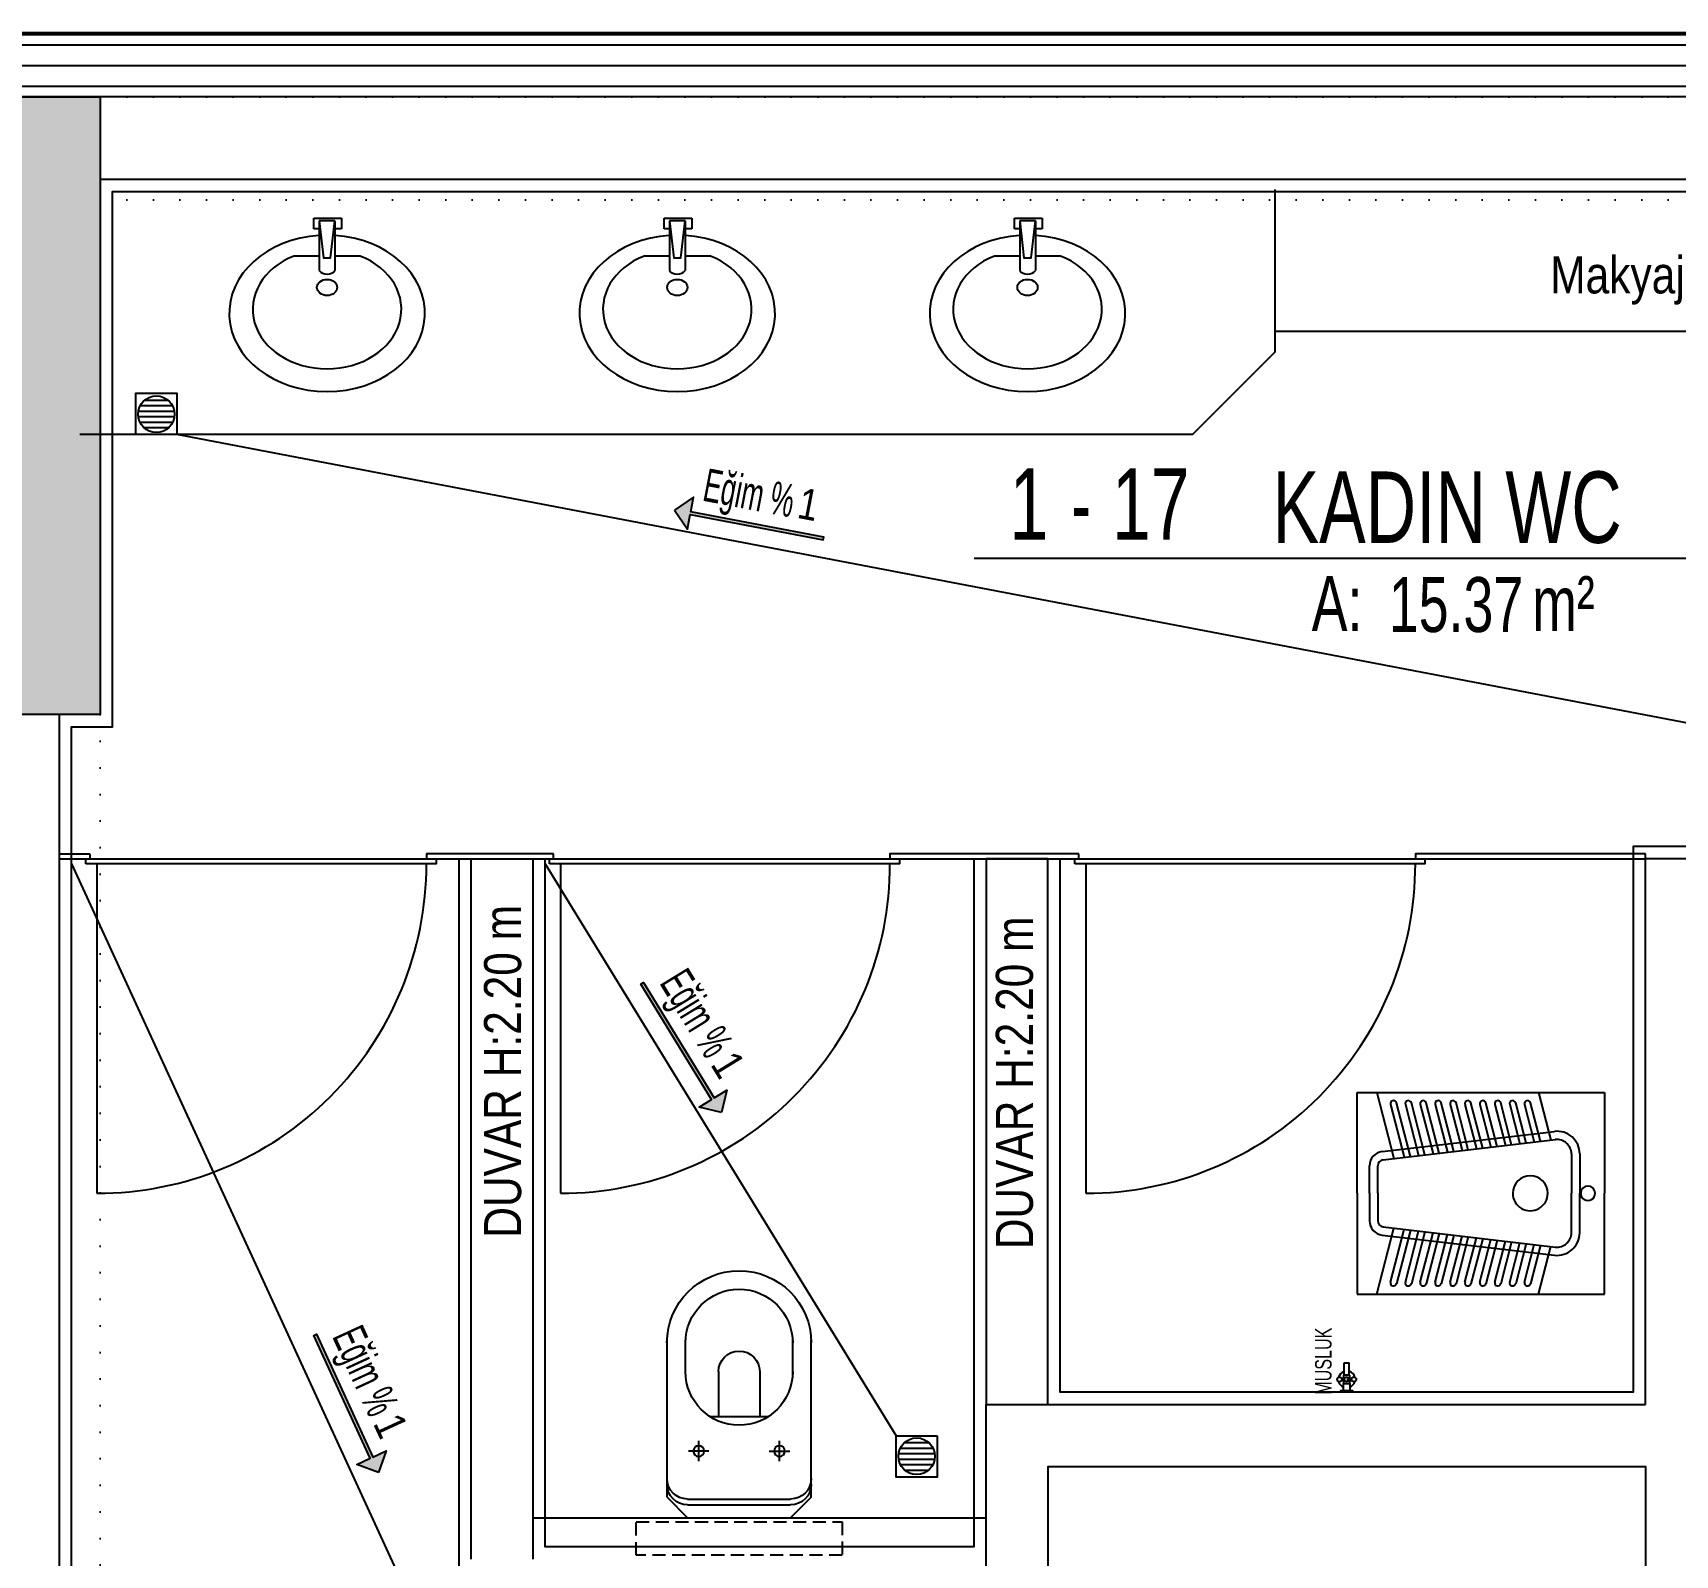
# Model space of a CAD drawing. Header units: inches. Extents: x 21 to 32698, y 13 to 3712.
# Drawn here: x 11295.4 to 11693.9, y 2228 to 2597.6 of the extents above; entities that cross this region are included whole.
import ezdxf
from ezdxf.enums import TextEntityAlignment as Align

# ---------------------------------------------------------------- set-up
doc = ezdxf.new("R2010")
doc.units = ezdxf.units.IN
doc.header["$MEASUREMENT"] = 0
doc.set_wipeout_variables(frame=1)
doc.linetypes.add('DOT', pattern=[6.35, 0, -6.35])
doc.linetypes.add('IMPORT-HIDDEN2', pattern=[47.625, 31.75, -15.875])
for name, color, linetype, lineweight in [('Z_MİM_-KM-AREA-IDEN', 8, 'Continuous', 25), ('Z_MİM_-KM-BEAM-RAY', 8, 'DOT', 25), ('Z_MİM_-KM-CERAMIC-09', 8, 'Continuous', 25), ('Z_MİM_-KM-DOOR-FRAM', 8, 'Continuous', 25), ('Z_MİM_-KM-DRAINER', 8, 'Continuous', 25), ('Z_MİM_-KM-Gor-25', 8, 'Continuous', 25), ('Z_MİM_-KM-IZO-THERMAL', 8, 'Continuous', 25), ('Z_MİM_-KM-IZO-THERMAL-ROCKWOOL', 8, 'BATTING', 25), ('Z_MİM_-KM-PAINT', 8, 'Continuous', 25), ('Z_MİM_-KM-PATTERN-00', 8, 'Continuous', 25), ('Z_MİM_-KM-PATTERN-STRC', 8, 'Continuous', 25), ('Z_MİM_-KM-RAY-1', 8, 'IMPORT-HIDDEN2', 25), ('Z_MİM_-KM-SHAFT', 8, 'Continuous', 25), ('Z_MİM_-KM-Silik tarama', 8, 'Continuous', 25), ('Z_MİM_-KM-STRC-CONCRETE', 8, 'Continuous', 25), ('Z_MİM_-KM-TEXT', 8, 'Continuous', 25), ('Z_MİM_-KM-TEXT-DETL', 8, 'Continuous', 25), ('Z_MİM_-KM-VITRF', 8, 'Continuous', 25), ('Z_MİM_-KM-WALL', 8, 'Continuous', 25), ('Z_MİM_-KM-WALL-FNSH', 8, 'Continuous', 25), ('Z_MİM_-KM-WALL-PL', 8, 'Continuous', 25), ('Z_MİM_-KM-WALL-PLASTER', 8, 'Continuous', 25), ('Z_MİM_00', 8, 'Continuous', 25)]:
    doc.layers.add(name, color=color, linetype=linetype, lineweight=lineweight)
doc.styles.add('-KM-OLCU', font='ARIALN.TTF')
doc.styles.add('Arial Narrow', font='ARIALN.TTF', dxfattribs={"height": 8})
doc.styles.add('Arial_4', font='arial.ttf', dxfattribs={"height": 10})
doc.styles.add('MAH', font='arial.ttf', dxfattribs={"width": 0.8, "height": 17.5})
doc.styles.add('TEXT 3 arial', font='arial.ttf', dxfattribs={"width": 0.8})
doc.linetypes.add('BATTING', pattern='A,0.00254,-2.54,[134,ltypeshp.shx,S=2.54,R=0,X=-2.54,Y=0],-5.08,[134,ltypeshp.shx,S=2.54,R=180,X=2.54,Y=0],-2.54', length=10.16254)

# ---------------------------------------------------------------- blocks, each defined once
blk = doc.blocks.new('*U128')
for p, q in [((8.64, -52.24), (8.64, -14.02)), ((13.14, -22.35), (13.14, -14.02)), ((39.14, -22.35), (39.14, -14.02)), ((43.64, -52.24), (43.64, -14.02)), ((38.64, -52.67), (13.64, -52.67)), ((38.64, -54.09), (13.64, -54.09))]:
    blk.add_line(p, q)
for centre, radius, start, end in [((26.14, -14.74), 17.51, 0, 180), ((26.14, -14.74), 13.01, 0, 180), ((26.14, -21.73), 13.01, 180, 0), ((13.64, -47.67), 5, 180, 270), ((38.64, -47.67), 5, 270, 0), ((13.64, -49.09), 5, 180, 270), ((38.64, -49.09), 5, 270, 0)]:
    blk.add_arc(centre, radius, start, end)
at = {"layer": 'Z_MİM_-KM-Silik tarama'}
for p, q in [((21.14, -21.73), (21.14, -32.6)), ((31.14, -21.73), (31.14, -32.6)), ((33.29, -32.6), (18.99, -32.6)), ((16.34, -43.5), (16.34, -38.56)), ((35.94, -43.5), (35.94, -38.56)), ((18.81, -41.03), (13.87, -41.03)), ((33.47, -41.03), (38.41, -41.03))]:
    blk.add_line(p, q, dxfattribs=at)
for centre in [(16.34, -41.03), (35.94, -41.03)]:
    blk.add_circle(centre, 1.32, dxfattribs=at)
blk.add_arc((26.14, -21.73), 5, 360, 180, dxfattribs=at)
blk.add_wipeout([(1.14, -66.27), (51.14, -66.27), (51.14, -58.22), (1.14, -58.22)])
for p, q in [((8.64, -52.24), (13.64, -57.24)), ((43.64, -52.24), (38.64, -57.24)), ((38.64, -57.24), (13.64, -57.24))]:
    blk.add_line(p, q)
at = {"layer": 'Z_MİM_-KM-RAY-1', "ltscale": 0.1}
blk.add_lwpolyline([(1.14, -66.27), (51.14, -66.27), (51.14, -58.22), (1.14, -58.22)], close=True, dxfattribs=at)
blk = doc.blocks.new('alaturka_plan_1')
blk.add_wipeout([(1400.7, 716), (1890.7, 716), (1890.7, 116), (1400.7, 116)]).dxf.layer = 'Z_MİM_-KM-VITRF'
at = {"layer": 'Z_MİM_-KM-VITRF'}
for p, q in [((1400.7, 716), (1645.7, 716)), ((1400.7, 116), (1400.7, 716)), ((1890.7, 716), (1645.7, 716)), ((1890.7, 116), (1890.7, 716)), ((1550.1, 656), (1645.7, 656)), ((1741.4, 656), (1645.7, 656)), ((1550.1, 636), (1645.7, 636)), ((1741.4, 636), (1645.7, 636)), ((1400.7, 556), (1516.6, 586)), ((1519.5, 561), (1426.3, 536.8)), ((1544.3, 177), (1495.4, 594.6)), ((1564.2, 179.3), (1515.3, 597)), ((1727.3, 179.3), (1776.2, 597)), ((1747.1, 177), (1796, 594.6)), ((1771.9, 561), (1865.1, 536.8)), ((1890.7, 556), (1774.9, 586)), ((1523.6, 525.9), (1426.3, 500.7)), ((1430.1, 522.3), (1521.3, 545.9)), ((1767.8, 525.9), (1865.1, 500.7)), ((1861.3, 522.3), (1770.2, 545.9)), ((1527.7, 490.8), (1426.3, 464.5)), ((1430.1, 486.2), (1525.4, 510.8)), ((1763.7, 490.8), (1865.1, 464.5)), ((1861.3, 486.2), (1766.1, 510.8)), ((1531.8, 455.7), (1426.3, 428.4)), ((1430.1, 450), (1529.5, 475.7)), ((1430.1, 413.9), (1533.6, 440.6)), ((1861.3, 413.9), (1757.9, 440.6)), ((1759.6, 455.7), (1865.1, 428.4)), ((1861.3, 450), (1762, 475.7)), ((1535.9, 420.6), (1426.3, 392.2)), ((1430.1, 377.7), (1537.7, 405.6)), ((1861.3, 377.7), (1753.8, 405.6)), ((1755.5, 420.6), (1865.1, 392.2)), ((1540, 385.5), (1426.3, 356.1)), ((1430.1, 341.5), (1541.8, 370.5)), ((1861.3, 341.5), (1749.6, 370.5)), ((1751.4, 385.5), (1865.1, 356.1)), ((1544.1, 350.4), (1426.3, 319.9)), ((1430.1, 305.4), (1545.9, 335.4)), ((1861.3, 305.4), (1745.5, 335.4)), ((1747.3, 350.4), (1865.1, 319.9)), ((1548.3, 315.3), (1426.3, 283.8)), ((1552.4, 280.2), (1426.3, 247.6)), ((1430.1, 269.2), (1550, 300.3)), ((1739.1, 280.2), (1865.1, 247.6)), ((1861.3, 269.2), (1741.4, 300.3)), ((1743.2, 315.3), (1865.1, 283.8)), ((1556.5, 245.1), (1426.3, 211.4)), ((1430.1, 233.1), (1554.1, 265.2)), ((1735, 245.1), (1865.1, 211.4)), ((1861.3, 233.1), (1737.3, 265.2)), ((1400.7, 163.5), (1561.2, 205)), ((1430.1, 196.9), (1558.2, 230.1)), ((1890.7, 163.5), (1730.3, 205)), ((1861.3, 196.9), (1733.2, 230.1)), ((1645.7, 166), (1579.1, 166)), ((1645.7, 166), (1712.4, 166)), ((1645.7, 146), (1579.1, 146)), ((1645.7, 146), (1712.4, 146)), ((1645.7, 116), (1400.7, 116)), ((1645.7, 116), (1890.7, 116))]:
    blk.add_line(p, q, dxfattribs=at)
for centre, radius, start, end in [((1645.7, 676), 17.5, 90, 270), ((1645.7, 676), 17.5, 270, 90), ((1550.1, 601), 55, 90, 186.6745), ((1741.4, 601), 55, 353.3255, 90), ((1550.1, 601), 35, 90, 186.6745), ((1741.4, 601), 35, 353.3255, 90), ((1645.7, 536), 42.5, 90, 270), ((1645.7, 536), 42.5, 270, 90), ((1428.2, 529.6), 7.5, 104.518, 284.518), ((1863.2, 529.6), 7.5, 255.482, 75.482), ((1428.2, 493.4), 7.5, 104.518, 284.518), ((1863.2, 493.4), 7.5, 255.482, 75.482), ((1428.2, 457.3), 7.5, 104.518, 284.518), ((1863.2, 457.3), 7.5, 255.482, 75.482), ((1428.2, 421.1), 7.5, 104.518, 284.518), ((1863.2, 421.1), 7.5, 255.482, 75.482), ((1428.2, 385), 7.5, 104.518, 284.518), ((1863.2, 385), 7.5, 255.482, 75.482), ((1428.2, 348.8), 7.5, 104.518, 284.518), ((1428.2, 312.6), 7.5, 104.518, 284.518), ((1863.2, 348.8), 7.5, 255.482, 75.482), ((1863.2, 312.6), 7.5, 255.482, 75.482), ((1428.2, 276.5), 7.5, 104.518, 284.518), ((1863.2, 276.5), 7.5, 255.482, 75.482), ((1428.2, 240.3), 7.5, 104.518, 284.518), ((1863.2, 240.3), 7.5, 255.482, 75.482), ((1428.2, 204.2), 7.5, 104.518, 284.518), ((1863.2, 204.2), 7.5, 255.482, 75.482), ((1579.1, 181), 35, 186.6745, 270), ((1579.1, 181), 15, 186.6745, 270), ((1712.4, 181), 15, 270, 353.3255), ((1712.4, 181), 35, 270, 353.3255)]:
    blk.add_arc(centre, radius, start, end, dxfattribs=at)
blk = doc.blocks.new('A1138DA')
for p, q in [((-0.109, -0.0671), (-0.109, 0.0746)), ((-0.109, 0.0746), (-0.0393, 0.0746)), ((-0.0909, 0.04), (0.227, 0.04)), ((-0.0393, 0.0746), (-0.0393, 0.04)), ((-0.0393, -0.0671), (-0.109, -0.0671)), ((-0.0909, -0.04), (0.227, -0.04)), ((-0.0393, -0.04), (-0.0393, -0.0671))]:
    blk.add_line(p, q)
for points in [[(0.1338, 0.1692), (0.1338, 0.04)], [(-0.0909, 0.04), (-0.0909, -0.04)], [(-0.0909, -0.04), (0.1463, -0.0181), (0.1463, 0.0181), (-0.0909, 0.04)], [(0.1338, -0.04), (0.1338, -0.1692)]]:
    blk.add_lwpolyline(points)
blk.add_circle((0.3345, 0.0001), 0.0517)
for centre, radius, start, end in [((0.5, 0), 0.5, 184.58857, 175.41143), ((0.474, 0), 0.38, 206.44838, 153.55162), ((0.2023, 0), 0.047, 301.674, 58.326)]:
    blk.add_arc(centre, radius, start, end)
blk = doc.blocks.new('-KM_Kolon-1K')
at = {"layer": 'Z_MİM_-KM-PATTERN-STRC'}
blk.add_hatch(color=256, dxfattribs=at).paths.add_polyline_path([(1955, 1600), (1980, 1600), (1980, 1450), (1955, 1450)], flags=0)
at = {"layer": 'Z_MİM_-KM-STRC-CONCRETE'}
blk.add_lwpolyline([(1955, 1600), (1980, 1600), (1980, 1450), (1955, 1450)], close=True, dxfattribs=at)
blk = doc.blocks.new('-KM_Kiriş İzi-1K')
at = {"layer": 'Z_MİM_-KM-BEAM-RAY'}
for p, q in [((1980, 1600), (2680, 1600)), ((1980, 1575), (2680, 1575)), ((1980, 1450), (1980, 1140))]:
    blk.add_line(p, q, dxfattribs=at)
blk = doc.blocks.new('*U121')
blk.add_line((0, 0), (192.45, 0))
at = {"color": 7, "style": 'MAH', "width": 0.6}
blk.add_text('-', height=17.07, dxfattribs=at).set_placement((25.99, 13.11), align=Align.MIDDLE_CENTER)
at = {"color": 7, "style": 'Arial_4', "width": 0.7}
for s, p in [('A:', (81.91, -17.69)), ('m² ', (135.42, -17.69))]:
    blk.add_text(s, height=13.333, dxfattribs=at).set_placement(p)
for tag, p in [('K', (8.57, 13.11)), ('00', (33.43, 13.11)), ('MAHALADI', (72.42, 12.35))]:
    blk.add_attdef(tag, text='', height=17.33, dxfattribs=at).set_placement(p, align=Align.MIDDLE_LEFT)
blk.add_attdef('27.00', text='', height=13.33, dxfattribs=at).set_placement((133.25, -11.29), align=Align.MIDDLE_RIGHT)
blk = doc.blocks.new('A$C3109010e')
at = {"layer": 'Z_MİM_-KM-TEXT-DETL', "color": 7, "insert": (4.6, 78.11), "char_height": 9, "width": 156.214, "attachment_point": 5, "rotation": 90, "style": '-KM-OLCU'}
blk.add_mtext('DUVAR H:2.20 m', dxfattribs=at)
blk = doc.blocks.new('*U304')
blk.add_wipeout([(0, 10), (10, 10), (10, 0), (0, 0)])
at = {"layer": 'Z_MİM_-KM-DRAINER'}
blk.add_lwpolyline([(10, 10), (10, 0), (0, 0), (0, 10)], close=True, dxfattribs=at)
at = {"layer": 'Z_MİM_-KM-Silik tarama'}
for p, q in [((2.07, 8.4), (7.93, 8.4)), ((0.57, 4.4), (9.39, 4.4)), ((0.62, 5.73), (9.44, 5.73)), ((1.04, 7.07), (8.97, 7.07)), ((1.04, 3.07), (8.97, 3.07)), ((2.07, 1.73), (7.93, 1.73))]:
    blk.add_line(p, q, dxfattribs=at)
blk.add_circle((5, 5.07), 4.44, dxfattribs=at)
blk = doc.blocks.new('*U229')
at = {"layer": 'Z_MİM_-KM-PATTERN-00'}
h = blk.add_hatch(color=256, dxfattribs=at)
h.dxf.hatch_style = 1
h.paths.add_polyline_path([(36.77, 3.94), (40.7, 7.87), (40.7, 4.29), (73.53, 4.29), (73.53, 3.58), (40.7, 3.58), (40.7, 0)])
at = {"linetype": 'Continuous'}
blk.add_lwpolyline([(36.77, 3.94), (40.7, 7.87), (40.7, 4.29), (73.53, 4.29), (73.53, 3.58), (40.7, 3.58), (40.7, 0)], close=True, dxfattribs=at)
at = {"color": 7, "style": '-KM-OLCU'}
blk.add_attdef('E', (48.18, 0.21), '', height=7.5, rotation=180, dxfattribs=at)
at = {"layer": 'Z_MİM_-KM-TEXT', "color": 7, "style": 'Arial Narrow', "width": 0.7}
blk.add_text('Eğim %%%', height=8, rotation=180, dxfattribs=at).set_placement((71.51, 0.42))
blk = doc.blocks.new('*U308')
blk.add_wipeout([(10, 0), (0, 0), (0, 10), (10, 10)])
at = {"layer": 'Z_MİM_-KM-DRAINER'}
blk.add_lwpolyline([(0, 0), (0, 10), (10, 10), (10, 0)], close=True, dxfattribs=at)
at = {"layer": 'Z_MİM_-KM-Silik tarama'}
for p, q in [((7.93, 8.27), (2.07, 8.27)), ((9.38, 4.27), (0.56, 4.27)), ((9.43, 5.6), (0.61, 5.6)), ((8.96, 6.93), (1.03, 6.93)), ((8.96, 2.93), (1.03, 2.93)), ((7.93, 1.6), (2.07, 1.6))]:
    blk.add_line(p, q, dxfattribs=at)
blk.add_circle((5, 4.93), 4.44, dxfattribs=at)
blk = doc.blocks.new('*U231')
at = {"layer": 'Z_MİM_-KM-PATTERN-00'}
h = blk.add_hatch(color=256, dxfattribs=at)
h.dxf.hatch_style = 1
h.paths.add_polyline_path([(77.47, 3.94), (73.53, 7.87), (73.53, 4.29), (40.7, 4.29), (40.7, 3.58), (73.53, 3.58), (73.53, 0)])
at = {"linetype": 'Continuous'}
blk.add_lwpolyline([(77.47, 3.94), (73.53, 7.87), (73.53, 4.29), (40.7, 4.29), (40.7, 3.58), (73.53, 3.58), (73.53, 0)], close=True, dxfattribs=at)
at = {"color": 7, "style": '-KM-OLCU'}
blk.add_attdef('E', (48.18, 0.21), '', height=7.5, rotation=180, dxfattribs=at)
at = {"layer": 'Z_MİM_-KM-TEXT', "color": 7, "style": 'Arial Narrow', "width": 0.7}
blk.add_text('Eğim %%%', height=8, rotation=180, dxfattribs=at).set_placement((71.51, 0.42))
blk = doc.blocks.new('*U223')
at = {"layer": 'Z_MİM_-KM-VITRF'}
for p, q in [((0.42, 0.75), (0.42, -0.75)), ((4.13, 0.75), (2.13, 0.75)), ((2.13, 0.75), (2.13, -0.75)), ((2.88, 0.75), (2.88, 1.25)), ((3.13, 0), (3.13, -1.19)), ((3.38, 0.75), (3.38, 1.25)), ((4.13, -0.75), (4.13, 0.75)), ((4.13, 0.64), (7.15, 0.64)), ((7.15, 0.64), (7.15, -0.56)), ((2.13, -0.75), (4.13, -0.75)), ((2.88, -0.75), (2.88, -1.25)), ((3.38, -0.75), (3.38, -1.25)), ((4.13, -0.56), (7.15, -0.56))]:
    blk.add_line(p, q, dxfattribs=at)
blk.add_lwpolyline([(2.13, -0.75), (0.42, -0.75), (0.42, -1.41), (0, -1.41), (0, 1.41), (0.42, 1.41), (0.42, 0.75), (2.13, 0.75)], dxfattribs=at)
for centre in [(3.13, 1.75), (3.13, 0), (3.13, -1.75)]:
    blk.add_circle(centre, 0.559, dxfattribs=at)
for start, end in [(104.5805, 158.4046), (18.3324, 75.4195), (201.5954, 255.4195), (284.5805, 344.0767)]:
    blk.add_arc((3.13, 0), 2.04, start, end, dxfattribs=at)
at = {"layer": 'Z_MİM_-KM-TEXT', "color": 7, "style": 'TEXT 3 arial', "width": 0.7}
blk.add_text('MUSLUK', height=4, dxfattribs=at).set_placement((-0.6, 3.67, 0))

msp = doc.modelspace()

# ---------------------------------------------------------------- linework, layer by layer
at = {"layer": 'Z_MİM_-KM-DOOR-FRAM', "ltscale": 1.5}
for p, q in [((11310.91, 2395.88), (11310.91, 2315.88)), ((11423.41, 2395.88), (11423.41, 2315.88)), ((11550.91, 2395.88), (11550.91, 2315.88))]:
    msp.add_line(p, q, dxfattribs=at)
for centre in [(11310.99, 2395.77), (11423.49, 2395.77)]:
    msp.add_arc(centre, 79.88, 269.9467, 0.0845, dxfattribs=at)
at = {"layer": 'Z_MİM_-KM-Gor-25'}
msp.add_line((11416.71, 2237.08), (11526.71, 2237.08), dxfattribs=at)
for points in [[(11401.71, 2227.08), (11401.71, 2397.08), (11416.71, 2397.08), (11416.71, 2227.08)], [(11541.71, 2264.58), (11541.71, 2397.08), (11526.71, 2397.08), (11526.71, 2264.58)]]:
    msp.add_lwpolyline(points, dxfattribs=at)
at = {"layer": 'Z_MİM_-KM-PATTERN-00'}
msp.add_line((11304.71, 2395.88), (11384.83, 2221.61), dxfattribs=at)
at = {"layer": 'Z_MİM_-KM-SHAFT'}
msp.add_lwpolyline([(11541.76, 2189.58), (11541.76, 2249.58), (11686.76, 2249.58), (11686.76, 2189.58)], close=True, dxfattribs=at)
at = {"layer": 'Z_MİM_-KM-VITRF', "ltscale": 0.5}
for points in [[(11596.76, 2559.58), (11596.76, 2520.08), (11576.76, 2500.08), (11306.76, 2500.08)], [(11726.76, 2560.08), (11726.76, 2540.08), (11706.76, 2525.08), (11596.76, 2525.08)]]:
    msp.add_lwpolyline(points, dxfattribs=at)
at = {"layer": 'Z_MİM_-KM-WALL'}
for p, q in [((11686.71, 2264.58), (11686.71, 2397.08)), ((11526.71, 2174.58), (11526.71, 2264.58))]:
    msp.add_line(p, q, dxfattribs=at)
msp.add_lwpolyline([(11311.71, 2562.08), (12011.71, 2562.08)], dxfattribs=at)
at = {"layer": 'Z_MİM_-KM-WALL-FNSH'}
for p, q in [((11301.71, 2398.28), (11309.21, 2398.28)), ((11301.71, 2397.08), (11309.21, 2397.08)), ((11309.21, 2398.28), (11309.21, 2397.08))]:
    msp.add_line(p, q, dxfattribs=at)
for points in [[(11308.21, 2395.88), (11308.21, 2397.08), (11393.21, 2397.08), (11393.21, 2395.88)], [(11421.71, 2398.28), (11390.87, 2398.28), (11390.87, 2397.08), (11421.71, 2397.08)], [(11420.71, 2395.88), (11420.71, 2397.08), (11505.71, 2397.08), (11505.71, 2395.88)], [(11548.21, 2395.88), (11548.21, 2397.08), (11633.21, 2397.08), (11633.21, 2395.88)], [(11686.71, 2398.28), (11630.87, 2398.28), (11630.87, 2397.08), (11686.71, 2397.08)]]:
    msp.add_lwpolyline(points, close=True, dxfattribs=at)
msp.add_lwpolyline([(11549.21, 2398.28), (11503.37, 2398.28), (11503.37, 2397.08), (11549.21, 2397.08), (11549.21, 2398.28)], dxfattribs=at)
at = {"layer": 'Z_MİM_-KM-WALL-PL'}
for p, q in [((11301.71, 2432.08), (11301.71, 2122.08)), ((11856.71, 2397.08), (11686.71, 2397.08)), ((11526.71, 2264.58), (11686.71, 2264.58))]:
    msp.add_line(p, q, dxfattribs=at)
msp.add_lwpolyline([(11541.76, 2249.58), (11686.76, 2249.58), (11686.76, 2189.58), (11541.76, 2189.58)], close=True, dxfattribs=at)

# ---------------------------------------------------------------- block references
at = {"layer": 'Z_MİM_-KM-AREA-IDEN'}
msp.add_blockref('*U121', (11523.8, 2470.09), dxfattribs=at).add_auto_attribs({'27.00': '15.37', '00': '17', 'K': '1', 'MAHALADI': 'KADIN WC'})
at = {"layer": 'Z_MİM_-KM-VITRF', "xscale": 38, "yscale": 47.5, "zscale": 0.095, "rotation": 270}
for p in [(11366.75, 2548.49), (11451.75, 2548.49), (11536.75, 2548.49)]:
    msp.add_blockref('A1138DA', p, dxfattribs=at)
at = {"layer": 'Z_MİM_-KM-VITRF', "ltscale": 0.5, "xscale": 0.1, "yscale": 0.1, "zscale": 0.1, "rotation": 270}
msp.add_blockref('alaturka_plan_1', (11605.15, 2480.46), dxfattribs=at)
at = {"layer": 'Z_MİM_-KM-VITRF', "rotation": 90}
msp.add_blockref('*U223', (11614.21, 2267.58), dxfattribs=at)
at = {"layer": 'Z_MİM_00'}
for name, p, rotation in [('*U231', (11527.93, 2471.06), 169.1831577092258), ('*U229', (11485.02, 2306.22), 121.5067270142564), ('*U229', (11398.14, 2216.38), 114.6891210112862)]:
    msp.add_blockref(name, p, dxfattribs=dict(at, rotation=rotation)).add_auto_attribs({'E': '1'})
for p in [(11404.82, 2267.38), (11529.03, 2264.58)]:
    msp.add_blockref('A$C3109010e', p, dxfattribs=at)

# ---------------------------------------------------------------- texts
at = {"layer": 'Z_MİM_-KM-TEXT-DETL', "color": 7, "insert": (11663.6, 2543.33), "char_height": 9, "attachment_point": 1, "style": '-KM-OLCU'}
msp.add_mtext_dynamic_manual_height_columns('Makyaj Tezgahı', width=84.3105, gutter_width=12.5, heights=[0], dxfattribs=at)

# ---------------------------------------------------------------- next in the draw order: linework, layer by layer
at = {"layer": 'Z_MİM_-KM-DOOR-FRAM', "ltscale": 1.5}
msp.add_arc((11550.99, 2395.77), 79.88, 269.9467, 0.0845, dxfattribs=at)

# ---------------------------------------------------------------- next in the draw order: block references
at = {"layer": 'Z_MİM_-KM-VITRF', "xscale": -1}
msp.add_blockref('*U128', (11492.9, 2294.33), dxfattribs=at)

# ---------------------------------------------------------------- next in the draw order: linework, layer by layer
at = {"layer": 'Z_MİM_-KM-CERAMIC-09'}
for points in [[(11398.71, 2397.08), (11398.71, 2145.08), (11304.71, 2145.08), (11304.71, 2429.08), (11314.71, 2429.08), (11314.71, 2559.08), (11853.71, 2559.08), (11853.71, 2400.08), (11683.71, 2400.08), (11683.71, 2267.58), (11544.71, 2267.58), (11544.71, 2397.08)], [(11523.71, 2397.08), (11523.71, 2230.08), (11419.71, 2230.08), (11419.71, 2397.08)]]:
    msp.add_lwpolyline(points, dxfattribs=at)
at = {"layer": 'Z_MİM_-KM-IZO-THERMAL'}
msp.add_lwpolyline([(11329.21, 1162.16), (11329.21, 969.58), (12844.21, 969.58), (12844.21, 2594.58), (9029.21, 2594.58), (9029.21, 1624.58), (9319.21, 1624.58), (9319.21, 969.58), (10654.21, 969.58), (10654.21, 1161.83)], dxfattribs=at)
at = {"layer": 'Z_MİM_-KM-IZO-THERMAL-ROCKWOOL', "ltscale": 0.45}
msp.add_lwpolyline([(11334.21, 1162.16), (11334.21, 974.58), (12839.21, 974.58), (12839.21, 2589.58), (9034.21, 2589.58), (9034.21, 1629.58), (9324.21, 1629.58), (9324.21, 974.58), (10649.21, 974.58), (10649.21, 1161.83)], dxfattribs=at)
at = {"layer": 'Z_MİM_-KM-PAINT'}
msp.add_lwpolyline([(11326.21, 1162.16), (11326.21, 966.58), (12847.21, 966.58), (12847.21, 2597.58), (9026.21, 2597.58), (9026.21, 1621.58), (9316.21, 1621.58), (9316.21, 966.58), (10657.21, 966.58), (10657.21, 1161.83)], dxfattribs=at)
at = {"layer": 'Z_MİM_-KM-WALL-PL'}
msp.add_lwpolyline([(11341.71, 1162.16), (11341.71, 982.08), (12831.71, 982.08), (12831.71, 2582.08), (9041.71, 2582.08), (9041.71, 1637.08), (9331.71, 1637.08), (9331.71, 982.08), (10641.71, 982.08), (10641.71, 1161.83)], dxfattribs=at)
at = {"layer": 'Z_MİM_-KM-WALL-PLASTER'}
for points in [[(11326.71, 1162.16), (11326.71, 967.08), (12846.71, 967.08), (12846.71, 2597.08), (9026.71, 2597.08), (9026.71, 1622.08), (9316.71, 1622.08), (9316.71, 967.08), (10656.71, 967.08), (10656.71, 1161.83)], [(11339.21, 1162.16), (11339.21, 979.58), (12834.21, 979.58), (12834.21, 2584.58), (9039.21, 2584.58), (9039.21, 1634.58), (9329.21, 1634.58), (9329.21, 979.58), (10644.21, 979.58), (10644.21, 1161.83)]]:
    msp.add_lwpolyline(points, dxfattribs=at)

# ---------------------------------------------------------------- next in the draw order: block references
at = {"layer": 'Z_MİM_-KM-BEAM-RAY'}
msp.add_blockref('-KM_Kiriş İzi-1K', (9331.71, 982.08), dxfattribs=at)
at = {"layer": 'Z_MİM_-KM-STRC-CONCRETE'}
msp.add_blockref('-KM_Kolon-1K', (9331.71, 982.08), dxfattribs=at)

# ---------------------------------------------------------------- next in the draw order: block references
at = {"layer": 'Z_MİM_-KM-DRAINER'}
for name, p in [('*U308', (11320.33, 2500.08)), ('*U304', (11504.85, 2246.99))]:
    msp.add_blockref(name, p, dxfattribs=at)

# ---------------------------------------------------------------- next in the draw order: linework, layer by layer
at = {"layer": 'Z_MİM_-KM-PATTERN-00'}
for p, q in [((11853.71, 2400.08), (11330.33, 2500.08)), ((11419.71, 2395.88), (11504.85, 2256.99))]:
    msp.add_line(p, q, dxfattribs=at)

doc.saveas('drawing.dxf')
